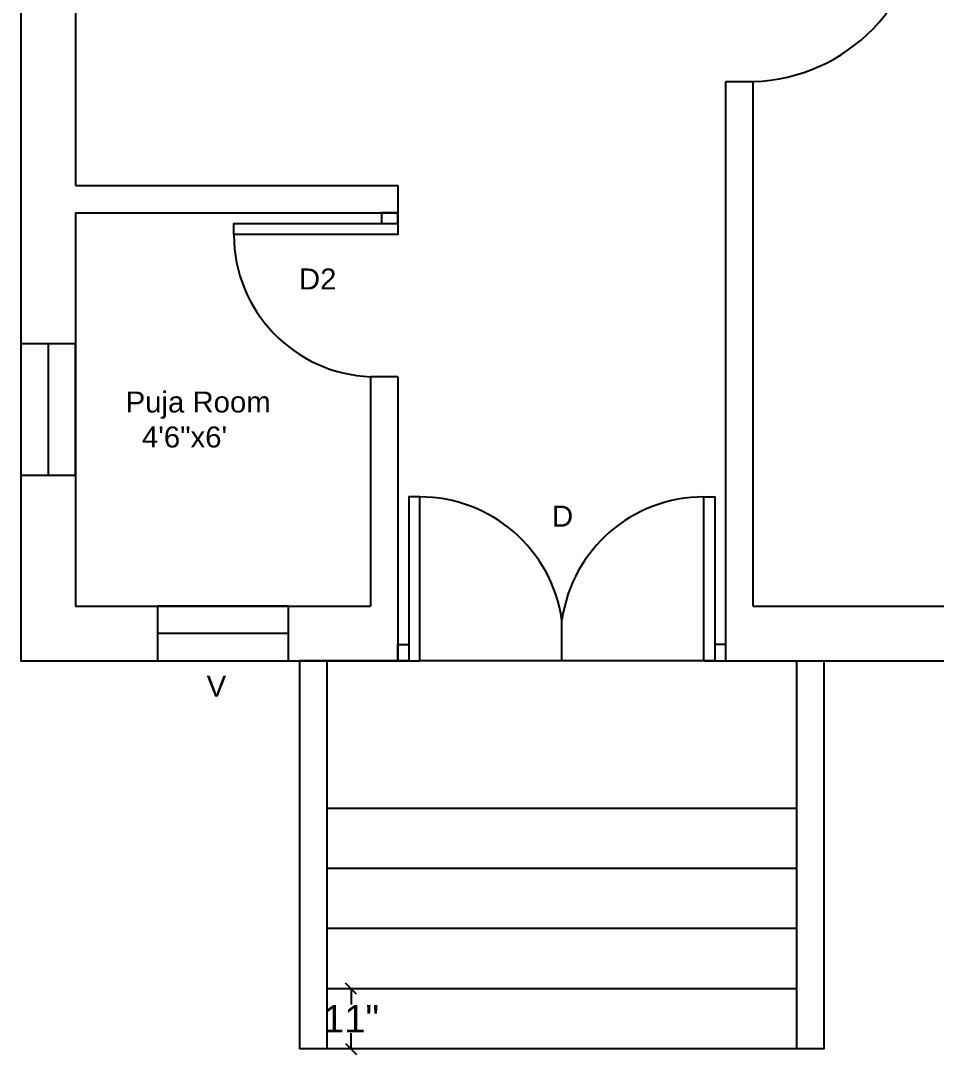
# Model space of a CAD drawing. Header units: inches. Extents: x -8688 to 264, y -379 to 2217.
# Drawn here: x -5284.2 to -5116.7, y 735.2 to 924.3 of the extents above; entities that cross this region are included whole.
import ezdxf

# ---------------------------------------------------------------- set-up
doc = ezdxf.new("R2010")
doc.units = ezdxf.units.IN
doc.header["$MEASUREMENT"] = 0
for name, color, linetype in [('D', 140, 'Continuous'), ('D1', 211, 'Continuous'), ('D2', 230, 'Continuous'), ('Naming', 91, 'Continuous')]:
    doc.layers.add(name, color=color, linetype=linetype)
doc.layers.add('V', color=7, linetype='Continuous', true_color=0xe619d1)
doc.styles.get("Standard").update_dxf_attribs({"font": 'arial.ttf'})
doc.dimstyles.get("Standard").update_dxf_attribs({"dimtxt": 5, "dimasz": 2, "dimexe": 0.18, "dimexo": 0.0625, "dimgap": 0.09, "dimtad": 0, "dimtih": 1, "dimtoh": 1, "dimdec": 3, "dimdsep": 46, "dimlunit": 3, "dimtxsty": 'Standard', "dimblk": 'OBLIQUE', "dimcen": 2, "dimse1": 1, "dimse2": 1, "dimclrd": 2, "dimadec": 0, "dimazin": 0, "dimtfac": 1, "dimtdec": 3, "dimtofl": 0, "dimtmove": 0, "dimatfit": 3, "dimfxl": 1, "dimtolj": 1, "dimtzin": 0, "dimarcsym": 0})

# ---------------------------------------------------------------- blocks, each defined once
blk = doc.blocks.new('_Oblique')
at = {"color": 0, "linetype": 'ByBlock', "lineweight": -2}
blk.add_line((-0.5, -0.5), (0.5, 0.5), dxfattribs=at)
blk = doc.blocks.new('*D21')
at = {"color": 2, "lineweight": -2, "transparency": 16777216}
for p, q in [((-5223.73, 747.17), (-5223.73, 744.27)), ((-5223.73, 736.17), (-5223.73, 739.07))]:
    blk.add_line(p, q, dxfattribs=at)
at = {"layer": 'Defpoints', "color": 0, "transparency": 16777216}
for p in [(-5228.16, 747.17), (-5223.73, 747.17), (-5228.16, 736.17)]:
    blk.add_point(p, dxfattribs=at)
at = {"color": 2, "lineweight": -2, "transparency": 16777216, "xscale": 2, "yscale": 2, "zscale": 2}
for p, rotation in [((-5223.73, 747.17), 90), ((-5223.73, 736.17), 270)]:
    blk.add_blockref('_Oblique', p, dxfattribs=dict(at, rotation=rotation))
at = {"color": 0, "transparency": 16777216, "insert": (-5223.73, 741.67), "char_height": 5, "attachment_point": 5}
blk.add_mtext('\\A1;11"', dxfattribs=at)

msp = doc.modelspace()

# ---------------------------------------------------------------- linework, layer by layer
for p, q in [((-5274.1596, 1157.1714), (-5274.1596, 894.1714)), ((-5155.1596, 807.1714), (-5155.1596, 913.1714)), ((-5155.1596, 913.1714), (-5150.1596, 913.1714)), ((-5150.1596, 817.1714), (-5150.1596, 913.1714)), ((-5274.1596, 894.1714), (-5215.1596, 894.1714)), ((-5215.1596, 894.1714), (-5215.1596, 885.1714)), ((-5274.1596, 889.1714), (-5215.1596, 889.1714)), ((-5274.1596, 889.1714), (-5274.1596, 817.1714)), ((-5215.1596, 859.1714), (-5220.1596, 859.1714)), ((-5220.1596, 859.1714), (-5220.1596, 817.1714)), ((-5215.1596, 859.1714), (-5215.1596, 807.1714)), ((-5274.1596, 817.1714), (-5220.1596, 817.1714)), ((-5150.1596, 817.1714), (-5030.1596, 817.1714)), ((-5215.1596, 807.1714), (-5233.1596, 807.1714)), ((-5233.1596, 807.1714), (-5233.1596, 736.1714)), ((-5228.1596, 807.1714), (-5228.1596, 736.1714)), ((-5142.1596, 736.1714), (-5142.1596, 807.1714)), ((-5137.1596, 736.1714), (-5137.1596, 807.1714)), ((-5142.1596, 780.1714), (-5228.1596, 780.1714)), ((-5142.1596, 769.1714), (-5228.1596, 769.1714)), ((-5142.1596, 758.1714), (-5228.1596, 758.1714)), ((-5142.1596, 747.1714), (-5228.1596, 747.1714)), ((-5137.1596, 736.1714), (-5233.1596, 736.1714))]:
    msp.add_line(p, q)
msp.add_lwpolyline([(-5159.1596, 807.1714), (-5020.1596, 807.1714), (-5020.1596, 1167.1714), (-5284.1596, 1167.1714), (-5284.1596, 807.1714), (-5211.1596, 807.1714)])
at = {"layer": 'D'}
for p, q in [((-5185.1596, 807.1714), (-5185.1596, 814.638)), ((-5159.1596, 807.1714), (-5211.1596, 807.1714))]:
    msp.add_line(p, q, dxfattribs=at)
for points in [[(-5211.1596, 837.1714), (-5213.1596, 837.1714), (-5213.1596, 807.1714), (-5211.1596, 807.1714)], [(-5159.1596, 837.1714), (-5157.1596, 837.1714), (-5157.1596, 807.1714), (-5159.1596, 807.1714)]]:
    msp.add_lwpolyline(points, close=True, dxfattribs=at)
for points in [[(-5213.1596, 807.1714), (-5215.1596, 807.1714), (-5215.1596, 810.1714), (-5213.1596, 810.1714)], [(-5157.1596, 807.1714), (-5155.1596, 807.1714), (-5155.1596, 810.1714), (-5157.1596, 810.1714)]]:
    msp.add_lwpolyline(points, dxfattribs=at)
for centre, start, end in [((-5211.1596, 810.9047), 8.171234, 90), ((-5159.1596, 810.9047), 90, 171.828766)]:
    msp.add_arc(centre, 26.2667, start, end, dxfattribs=at)
at = {"layer": 'D1'}
msp.add_arc((-5151.1758, 945.1714), 32.0161, 271.818761, 0, dxfattribs=at)
at = {"layer": 'D2'}
msp.add_lwpolyline([(-5215.1596, 887.1714), (-5215.1596, 889.1714), (-5218.1596, 889.1714), (-5218.1596, 887.1714)], dxfattribs=at)
msp.add_lwpolyline([(-5245.1596, 885.1714), (-5245.1596, 887.1714), (-5215.1596, 887.1714), (-5215.1596, 885.1714)], close=True, dxfattribs=at)
msp.add_arc((-5219.1396, 885.1714), 26.02, 180, 267.753395, dxfattribs=at)
at = {"layer": 'V'}
for p, q in [((-5279.1596, 865.1714), (-5279.1596, 841.1714)), ((-5235.1596, 812.1714), (-5259.1596, 812.1714))]:
    msp.add_line(p, q, dxfattribs=at)
for points in [[(-5274.1596, 841.1714), (-5274.1596, 865.1714), (-5284.1596, 865.1714), (-5284.1596, 841.1714)], [(-5259.1596, 807.1714), (-5235.1596, 807.1714), (-5235.1596, 817.1714), (-5259.1596, 817.1714)]]:
    msp.add_lwpolyline(points, close=True, dxfattribs=at)

# ---------------------------------------------------------------- texts
at = {"layer": 'D', "insert": (-5186.9693, 835.5738), "char_height": 3.84, "attachment_point": 1}
msp.add_mtext_dynamic_manual_height_columns('D', width=1561.938134, gutter_width=30, heights=[0], dxfattribs=at)
at = {"layer": 'D2', "insert": (-5233.2584, 878.9713), "char_height": 3.84, "attachment_point": 1}
msp.add_mtext_dynamic_manual_height_columns('D2', width=1561.938134, gutter_width=30, heights=[0], dxfattribs=at)
at = {"layer": 'Naming', "insert": (-5264.9584, 856.4587), "char_height": 3.84, "attachment_point": 1}
msp.add_mtext_dynamic_manual_height_columns('Puja Room\\P  4\'6"x6\'', width=1561.938134, gutter_width=30, heights=[0], dxfattribs=at)
at = {"layer": 'V', "insert": (-5250.1397, 804.4395), "char_height": 3.84, "attachment_point": 1}
msp.add_mtext_dynamic_manual_height_columns('V', width=1561.938134, gutter_width=30, heights=[0], dxfattribs=at)

# ---------------------------------------------------------------- dimensions: what is measured, and where the dimension line sits
dim = msp.add_linear_dim(base=(-5223.7338, 747.1714), p1=(-5228.1596, 736.1714), p2=(-5228.1596, 747.1714), angle=90, dimstyle='Standard')
dim.commit()
dim.dimension.update_dxf_attribs({"geometry": '*D21', "text_midpoint": (-5223.7338, 741.6714)})

doc.saveas('drawing.dxf')
